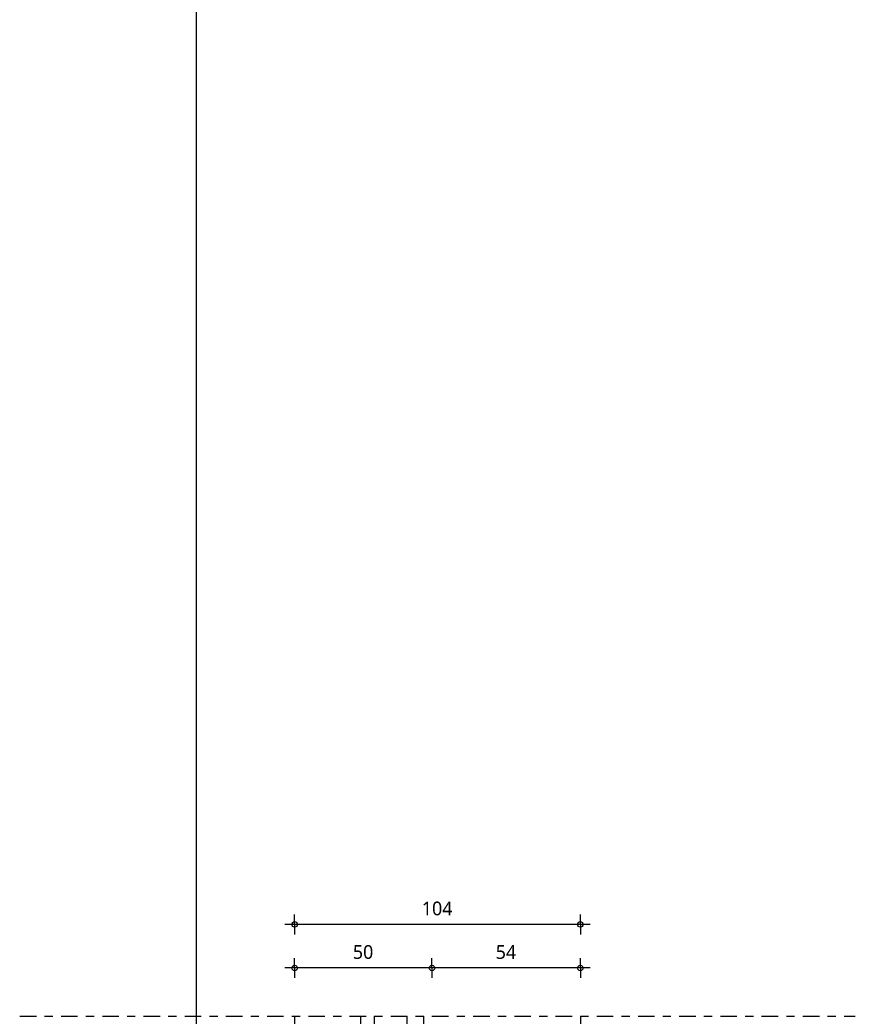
# Model space of a CAD drawing. Header units: millimetres. Extents: x 32900 to 38291, y -18988 to 4133.
# Drawn here: x 32906.6 to 33210.6, y -610.7 to -247.9 of the extents above; entities that cross this region are included whole.
import ezdxf

# ---------------------------------------------------------------- set-up
doc = ezdxf.new("R2010")
doc.units = ezdxf.units.MM
doc.linetypes.add('MV_center', pattern=[15, 6, -3, 3, -3])
for name, color, linetype, lineweight in [('A-ANNO-DIMS', 211, 'Continuous', 13), ('A-ANNO-DIMS-2', 211, 'Continuous', 13), ('A-DETL', 90, 'Continuous', 13), ('A-DETL-GENF', 92, 'Continuous', 18)]:
    doc.layers.add(name, color=color, linetype=linetype, lineweight=lineweight)
doc.styles.add('Segoe UI', font='segoeui.ttf', dxfattribs={"height": 5})
doc.dimstyles.new('2_5_mm', dxfattribs={"dimscale": 304.8, "dimtxt": 5.23682, "dimasz": 0.006562, "dimexe": 0.011811, "dimexo": 0.0625, "dimgap": 0.005906, "dimtad": 1, "dimdec": 0, "dimzin": 0, "dimdsep": 46, "dimtxsty": 'Segoe UI', "dimblk1": 'DOTBLANK', "dimblk2": 'DOTBLANK', "dimsah": 1, "dimcen": 0.09, "dimdle": 0.011811, "dimazin": 0, "dimtfac": 1, "dimtdec": 4, "dimtix": 1, "dimtmove": 0, "dimatfit": 3, "dimfxl": 0.011811, "dimfxlon": 1, "dimtvp": 1, "dimtfill": 1, "dimtolj": 1, "dimtzin": 0, "dimarcsym": 2})

# ---------------------------------------------------------------- blocks, each defined once
blk = doc.blocks.new('31 dubbel_glas - Type 1-3731708-Details ziekenhuis Utiliteitsgebouw')
at = {"layer": 'A-DETL-GENF', "lineweight": 13}
for p, q in [((0, 0), (0, -23)), ((90.63, 0), (0, 0)), ((90.63, -5), (0, -5)), ((0, -5), (10, -17)), ((0, -17), (10, -5)), ((10, -17), (10, -5)), ((0, -17), (90.63, -17)), ((0, -23), (90.63, -23))]:
    blk.add_line(p, q, dxfattribs=at)
blk = doc.blocks.new('NLRS_00_DI_maskeer - Type 1-4234896-Details ziekenhuis Utiliteitsgebouw')
at = {"layer": 'A-DETL-GENF', "linetype": 'MV_center'}
blk.add_line((-100, 0), (204, 0), dxfattribs=at)
blk = doc.blocks.new('DIMBLOCK144-Details ziekenhuis Utiliteitsgebouw')
at = {"layer": 'A-ANNO-DIMS-2'}
for p, q in [((33056.59, -593.19), (33056.59, -589.59)), ((33110.59, -593.19), (33110.59, -589.59)), ((33114.19, -593.19), (33056.59, -593.19)), ((33056.59, -593.19), (33056.59, -596.79)), ((33110.59, -593.19), (33110.59, -596.79))]:
    blk.add_line(p, q, dxfattribs=at)
for centre in [(33056.59, -593.19), (33110.59, -593.19)]:
    blk.add_circle(centre, 1, dxfattribs=at)
at = {"layer": 'A-ANNO-DIMS-2', "color": 0, "insert": (33079.78, -584.87), "char_height": 5, "width": 9.1406, "attachment_point": 1, "line_spacing_factor": 1.142579, "style": 'Segoe UI', "bg_fill": 3, "box_fill_scale": 1.25, "bg_fill_color": 9, "bg_fill_true_color": 13158600, "bg_fill_transparency": 0}
blk.add_mtext('54', dxfattribs=at)
blk = doc.blocks.new('_DotBlank')
at = {"color": 0, "linetype": 'ByBlock', "lineweight": -2}
blk.add_line((-0.5, 0), (-1, 0), dxfattribs=at)
blk.add_circle((0, 0), 0.5, dxfattribs=at)
blk = doc.blocks.new('DIMBLOCK145-Details ziekenhuis Utiliteitsgebouw')
at = {"layer": 'A-ANNO-DIMS-2'}
for p, q in [((33006.59, -593.19), (33006.59, -589.59)), ((33056.59, -593.19), (33056.59, -589.59)), ((33056.59, -593.19), (33002.99, -593.19)), ((33006.59, -593.19), (33006.59, -596.79)), ((33056.59, -593.19), (33056.59, -596.79))]:
    blk.add_line(p, q, dxfattribs=at)
for centre in [(33006.59, -593.19), (33056.59, -593.19)]:
    blk.add_circle(centre, 1, dxfattribs=at)
at = {"layer": 'A-ANNO-DIMS-2', "color": 0, "insert": (33027.78, -584.87), "char_height": 5, "width": 9.1406, "attachment_point": 1, "line_spacing_factor": 1.142579, "style": 'Segoe UI', "bg_fill": 3, "box_fill_scale": 1.25, "bg_fill_color": 9, "bg_fill_true_color": 13158600, "bg_fill_transparency": 0}
blk.add_mtext('50', dxfattribs=at)
blk = doc.blocks.new('DIMBLOCK146-Details ziekenhuis Utiliteitsgebouw')
at = {"layer": 'A-ANNO-DIMS-2'}
for p, q in [((33006.59, -577.34), (33006.59, -573.74)), ((33110.59, -577.34), (33110.59, -573.74)), ((33114.19, -577.34), (33002.99, -577.34)), ((33006.59, -577.34), (33006.59, -580.94)), ((33110.59, -577.34), (33110.59, -580.94))]:
    blk.add_line(p, q, dxfattribs=at)
for centre in [(33006.59, -577.34), (33110.59, -577.34)]:
    blk.add_circle(centre, 1, dxfattribs=at)
at = {"layer": 'A-ANNO-DIMS-2', "color": 0, "insert": (33052.88, -569.02), "char_height": 5, "width": 13.7109, "attachment_point": 1, "line_spacing_factor": 1.142579, "style": 'Segoe UI', "bg_fill": 3, "box_fill_scale": 1.25, "bg_fill_color": 9, "bg_fill_true_color": 13158600, "bg_fill_transparency": 0}
blk.add_mtext('104', dxfattribs=at)

msp = doc.modelspace()

# ---------------------------------------------------------------- linework, layer by layer
at = {"layer": 'A-DETL', "lineweight": 18}
msp.add_line((32970.77, 3651.86), (32970.77, -18988.14), dxfattribs=at)
at = {"layer": 'A-DETL'}
for p, q in [((33006.59, -610.71), (33006.59, -691.92)), ((33110.59, -610.71), (33110.59, -691.92))]:
    msp.add_line(p, q, dxfattribs=at)

# ---------------------------------------------------------------- block references
at = {"layer": 'A-DETL-GENF', "linetype": 'MV_center'}
msp.add_blockref('NLRS_00_DI_maskeer - Type 1-4234896-Details ziekenhuis Utiliteitsgebouw', (33006.59, -610.71), dxfattribs=at)
at = {"layer": 'A-DETL-GENF', "lineweight": 13, "rotation": 90.00000000000026}
msp.add_blockref('31 dubbel_glas - Type 1-3731708-Details ziekenhuis Utiliteitsgebouw', (33030.59, -701.34), dxfattribs=at)

# ---------------------------------------------------------------- dimensions: what is measured, and where the dimension line sits
at = {"layer": 'A-ANNO-DIMS'}
for base, p1, p2, override, picture, middle in [((33006.59, -577.34), (33110.59, -580.94), (33006.59, -580.94), {"dimpost": '<>', "dimfxl": 104}, 'DIMBLOCK146-Details ziekenhuis Utiliteitsgebouw', (33058.59, -572.94)), ((33056.59, -593.19), (33110.59, -596.79), (33056.59, -596.79), {"dimpost": '<>', "dimfxl": 54}, 'DIMBLOCK144-Details ziekenhuis Utiliteitsgebouw', (33083.59, -588.85))]:
    dim = msp.add_linear_dim(base=base, p1=p1, p2=p2, dimstyle='2_5_mm', override=override, dxfattribs=at)
    dim.commit()
    dim.dimension.update_dxf_attribs({"geometry": picture, "text_midpoint": middle})

# ---------------------------------------------------------------- next in the draw order: dimensions: what is measured, and where the dimension line sits
dim = msp.add_linear_dim(base=(33006.59, -593.19), p1=(33056.59, -596.79), p2=(33006.59, -596.79), dimstyle='2_5_mm', override={"dimpost": '<>', "dimfxl": 50}, dxfattribs=at)
dim.commit()
dim.dimension.update_dxf_attribs({"geometry": 'DIMBLOCK145-Details ziekenhuis Utiliteitsgebouw', "text_midpoint": (33031.59, -588.81)})

doc.saveas('drawing.dxf')
